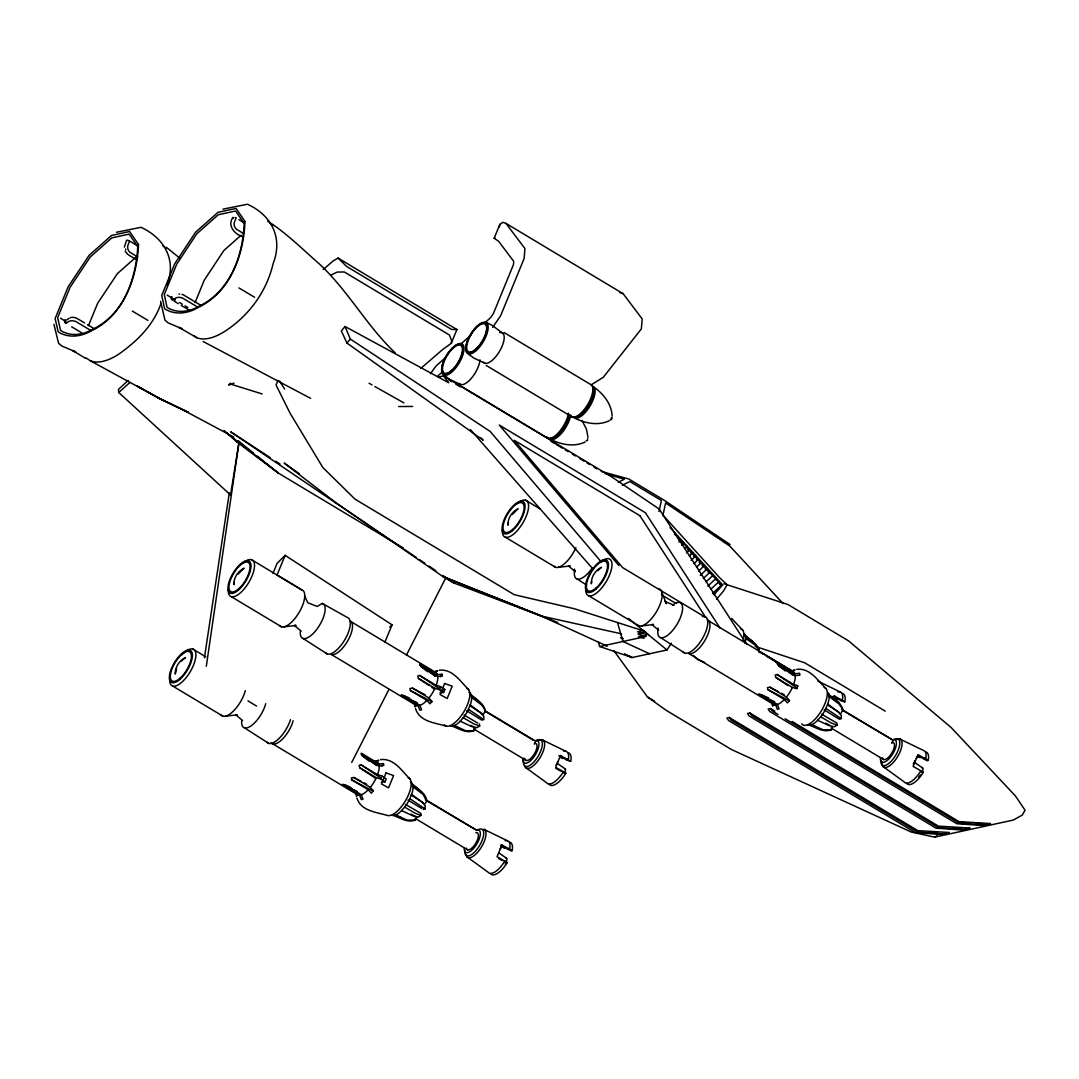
<?xml version="1.0" encoding="UTF-8"?>
<svg xmlns="http://www.w3.org/2000/svg" width="1079" height="1079" viewBox="0 0 1079 1079"><rect width="100%" height="100%" fill="white"/><g stroke="black" fill="none" stroke-linecap="round" stroke-linejoin="round"><path stroke-width="1.5" d="M356.34 794.495L356.69 796.342L355.76 791.878M414.956 705.126L415.307 706.974L414.376 702.51M772.416 704.223L772.766 706.071L771.836 701.606M574.46 569.092L574.379 572.18A20.083 8.092 -59 0 0 591.953 568.377M124.382 247.131L126.499 240.523M206.305 666.269L238.972 442.741M204.43 657.785L229.314 492.847M238.918 442.646L230.555 495.005L118.757 392.513L118.461 389.411L128.077 380.455M234.291 582.255L233.86 584.697C233.671 577.67 237.812 571.277 244.056 568.174L238.257 573.988M508.371 522.789L507.926 525.23C507.737 518.203 511.891 511.81 518.122 508.708L512.323 514.508M509.854 842.213A18.613 7.499 -59 0 1 512.444 848.566L512.066 850.697L501.91 844.938L497.068 856.739L507.224 862.499L505.768 864.859A18.613 7.499 -59 0 1 490.473 873.612M501.303 846.516L504.028 847.703M512.066 850.697L508.357 849.497L508.56 848.323M509.598 849.227L509.989 847.096A18.613 7.499 -59 0 0 505.188 840.716M510.812 850.967L511.014 849.793M610.417 419.151C610.35 421.7 613.587 416.71 611.334 417.667M591.751 581.352L591.319 583.793C591.13 576.766 595.284 570.359 601.516 567.271L597.604 570.643M568.471 752.845A18.613 7.499 -59 0 1 571.061 759.198L570.683 761.315L560.527 755.556L555.685 767.358L565.841 773.117L564.384 775.477A18.613 7.499 -59 0 1 549.103 784.231M559.92 757.134L562.645 758.335M570.683 761.315L566.974 760.115L567.176 758.955M568.228 759.845L568.606 757.714A18.613 7.499 -59 0 0 563.804 751.335M834.283 697.857L834.606 696.09L844.763 701.849L845.14 699.731A18.613 7.499 -59 0 0 842.551 693.379M834 697.668L836.724 698.868M844.763 701.849L841.04 700.649L841.256 699.475M842.294 700.379L842.686 698.248A18.613 7.499 -59 0 0 837.884 691.868M917.379 756.231L920.104 757.431M920.063 757.633L921.007 756.649M925.93 751.942A18.613 7.499 -59 0 1 928.533 758.294L928.142 760.412L926.888 760.695L924.433 759.211L924.649 758.038M928.142 760.412L925.688 758.942L926.065 756.811A18.613 7.499 -59 0 0 923.476 750.458L899.792 738.967M420.729 368.478L443.186 349.097L451.238 343.378L451.696 340.883L449.39 335.003L344.336 271.975L337.053 272.097L331.051 275.132M499.361 226.927L499.833 224.432L502.76 222.314L505.957 223.38L623.203 293.744L642.18 318.952L641.371 328.852L603.296 377.299L591.117 384.879M167.083 284.977C176.754 259.783 164.291 238.108 141.025 227.318L116.492 232.268M658.959 511.554L661.4 500.494L629.758 481.504L622.286 485.28M662.83 515.668L665.622 502.976L729.741 545.961L783.098 603.593M384.974 781.857L380.698 778.998L381.926 776.017L386.201 778.876L384.974 781.857L381.332 782.181M443.604 692.489L439.328 689.629L440.542 686.649L444.818 689.508L443.604 692.489L439.949 692.812M176.605 668.899L175.23 674.078C175.054 667.051 179.195 660.645 185.44 657.543L181.528 660.928M410.33 781.762A14.445 5.813 -59 0 1 412.434 784.055L412.947 786.753A14.445 5.813 -59 0 1 411.585 794.333L409.804 798.689A14.445 5.813 -59 0 1 404.612 807.079L401.577 810.545A14.445 5.813 -59 0 1 395.615 814.861L393.093 815.4A14.445 5.813 -59 0 1 391.96 815.387M468.947 692.394A14.445 5.813 -59 0 1 471.064 694.687L471.577 697.385A14.445 5.813 -59 0 1 470.201 704.951L468.421 709.308A14.445 5.813 -59 0 1 463.242 717.71L460.193 721.177A14.445 5.813 -59 0 1 454.232 725.479L451.71 726.032A14.445 5.813 -59 0 1 450.577 726.019M828.065 692.664A14.445 5.813 -59 0 1 828.524 693.784L829.036 696.481A14.445 5.813 -59 0 1 827.674 704.047L825.88 708.404A14.445 5.813 -59 0 1 820.701 716.807L817.653 720.273A14.445 5.813 -59 0 1 811.691 724.575L809.183 725.128A14.445 5.813 -59 0 1 808.036 725.115M88.451 325.669L97.65 303.253L117.409 273.607L135.994 257.139M195.07 302.565L204.228 280.23L223.866 250.517L241.21 235.141M236.085 217.945L234.332 222.355A5.948 5.085 77.8 0 0 236.517 229.247L242.883 233.131M277.95 380.415L276.049 385.041L290.224 413.486L322.85 467.531L355.045 499.172L514.211 594.677L574.648 608.812L643.907 631.013M272.974 573.367L277.06 563.4L285.126 555.348L392.068 624.835L384.947 641.978M285.126 555.348L277.033 575.08L301.607 589.835M484.35 323.201L490.554 317.712L493.386 313.584L513.469 264.598L513.739 261.374L498.619 241.278L494.155 238.27L499.833 224.432M451.238 343.378L456.903 329.54L338.051 258.056L333.276 260.848L323.187 269.561M534.375 744.213L535.643 741.111L485.537 711.048M891.834 743.31L893.102 740.207L841.566 709.281M393.093 815.4C400.147 817.815 407.592 823.223 415.267 820.08L416.656 816.965M451.71 726.032C458.764 728.446 466.209 733.841 473.883 730.699L475.273 727.583M809.183 725.128C816.223 727.543 823.668 732.938 831.343 729.795L832.273 727.718M160.717 304.211C153.191 325.71 136.197 342.124 117.827 354.789A91.054 36.673 -59 0 1 90.312 360.764L85.646 357.688M423.211 809.493L425.072 808.899L425.247 805.757L421.687 801.805L411.585 794.333M466.654 710.764L481.827 720.111L483.689 719.518L483.864 716.389L480.317 712.437L470.201 704.951M556.09 765.173L557.843 761.518M824.127 709.861L839.287 719.207L841.161 718.614L841.323 715.485L837.776 711.533L827.674 704.047M913.225 764.161L914.871 760.708M351.727 762.435L388.953 689.373M406.432 655.088L445.951 577.548M381.926 766.211L383.315 763.716M440.542 676.83L441.931 674.348M504.77 861.015L503.313 863.389A18.613 7.499 -59 0 1 488.018 872.129L466.775 856.699M505.174 864.063L507.224 862.499M563.386 771.647L561.93 774.007A18.613 7.499 -59 0 1 546.635 782.761L525.392 767.317M906.562 783.327A18.613 7.499 -59 0 0 921.844 774.574L923.3 772.213L920.846 770.743L919.389 773.104A18.613 7.499 -59 0 1 904.108 781.857L882.865 766.414M598.346 642.113L599.735 646.523L632.119 657.543L666.97 649.976L671.421 643.232M492.617 327.423L500.656 315.702L524.124 258.501L524.947 248.602L505.957 223.38M430.413 373.739L436.051 365.983L445.964 357.216M479.454 723.969L479.669 726.046L476.891 727.678L471.617 726.518L460.193 721.177M405.421 804.394L420.837 813.337L421.053 815.414L418.274 817.046L413.001 815.886L401.577 810.545M821.497 714.109L836.913 723.065L837.129 725.142L834.35 726.774L829.09 725.614L817.653 720.273M485.24 710.967L483.298 714.568L469.689 705.612M424.681 803.949L426.812 801.373C426.272 793.078 417.748 789.14 412.434 784.055M840.77 713.664L842.699 710.063M438.33 377.043L443.496 375.924L448.716 382.748L345.051 326.505L341.369 330.902L346.885 343.014L483.136 440.192L480.829 437.791M716.496 599.317L723.685 590.752L727.098 584.751L719.747 577.831L663.76 515.991M713.934 594.826L722.633 584.912L670.072 527.537M346.885 343.014L350.351 339.089L345.051 326.505M230.474 383.153L228.667 385.068L234.062 383.099M389.762 627.142L392.068 624.835M678.934 542.144L681.294 539.932L677.342 537.558M681.834 545.34L684.194 543.128L678.92 539.959M684.733 548.55L687.094 546.338L681.82 543.169M686.46 552.853L689.994 549.535L686.042 547.161M689.36 556.049L692.893 552.731L687.62 549.575M691.073 560.365L695.793 555.941L690.52 552.772M693.972 563.562L698.693 559.138L693.419 555.968M696.872 566.772L701.593 562.348L696.306 559.178M698.585 571.074L704.493 565.544L699.205 562.375M700.311 575.377L707.392 568.741L702.105 565.571M703.211 578.587L710.292 571.951L705.005 568.781M706.111 581.783L713.192 575.147L707.905 571.978M707.824 586.099L716.078 578.344L712.127 575.97M710.724 589.296L718.978 581.554L715.026 579.18M712.437 593.598L721.878 584.751L717.926 582.377M118.757 392.513L129.655 382.667M460.827 344.039L470.727 335.272M437.912 375.883L442.876 371.473M66.642 319.991L69.096 318.318M65.954 323.39L69.002 321.367A5.948 3.588 11.5 0 1 76.083 321.677L91.095 330.646M494.155 238.27L494.883 237.852M456.903 329.54L451.656 329.486L346.602 266.446L338.051 258.056M614.018 650.866L647.427 696.926L666.404 710.481L731.522 749.554L911.283 832.044L934.63 837.142L937.206 835.726M325.602 652.768A20.919 8.43 -59 0 0 344.268 640.656A20.919 8.43 -59 0 0 347.371 617.498L322.27 603.404L317.172 606.452L307.771 602.729L304.507 595.81M618.321 482.273L624.309 479.251L604.874 473.465M435.835 671.313L437.548 670.936L433.569 672.042L419.866 663.814M377.205 760.682L378.931 760.317L374.952 761.41L361.249 753.196M793.294 670.41L795.007 670.032L791.028 671.138A15.956 6.434 -59 0 1 794.791 673.795L799.579 673.269L799.93 675.117L795.142 675.643L778.687 665.77L777.204 663.828L794.791 673.795M609.379 420.689C598.279 425.976 585.546 423.427 574.959 418.193M585.223 441.985C574.136 447.286 561.39 444.723 550.803 439.49M473.883 730.699L465.764 730.753L454.232 725.479M415.267 820.08L407.147 820.121L395.615 814.861M831.343 729.795L823.223 729.836L811.691 724.575M949.142 832.502L944.462 833.973L917.905 832.152L730.942 719.963L729.283 717.495L726.882 718.007L728.527 720.489L915.491 832.678L942.061 834.499L949.142 832.502L917.824 830.628L729.283 717.495M969.778 828.025L965.098 829.495L938.541 827.674L751.577 715.485L749.918 713.017L747.518 713.529L749.163 716.011L936.127 828.2L962.697 830.021L969.778 828.025L938.46 826.15L749.918 713.017M792.148 721.487L959.096 821.672L990.414 823.547L985.734 825.017L959.177 823.196L785.161 718.776M440.542 686.649L436.105 685.3L419.65 675.427L417.708 676.02L418.436 678.408L429.186 685.61M381.926 776.017L377.475 774.668L361.033 764.809L359.078 765.402L359.806 767.789L375.951 778.579M775.895 677.504L792.337 687.377L796.788 688.726L798.001 685.745L793.564 684.396L777.109 674.523L775.167 675.117L775.895 677.504L787.994 685.61M222.921 209.178L247.442 204.228C271.638 215.301 283.143 237.758 273.189 263.478C266.553 291.829 248.696 316.134 224.243 331.698A91.054 36.673 -59 0 1 196.729 337.673L179.087 327.436L182.108 328.825L168.122 322.85L164.966 320.126L160.569 301.27M643.893 630.406L637.568 631.781L643.178 633.467M645.903 632.334L637.986 634.047L644.999 636.165M646.361 634.884L638.444 636.597L644.055 638.296M599.735 646.523L646.173 636.448L644.999 631.984L648.789 635.086M774.884 711.128L770.554 708.539L768.154 709.051L769.813 711.533L956.763 823.722L983.333 825.543L990.414 823.547M560.527 755.556L559.435 755.799L566.974 760.115M834.606 696.09L833.501 696.333L841.04 700.649M562.604 758.537L563.4 758.362L558.976 755.893M836.684 699.071L837.479 698.895L833.055 696.427M564.587 773.4L565.841 773.117M893.102 740.207L843.832 711.128M501.91 844.938L500.818 845.181L508.357 849.497M503.987 847.905L504.783 847.73L501.465 845.882M922.046 772.483L923.3 772.213M934.63 837.142L1013.262 820.08L1022.272 815.117L1025.05 810.181L1015.406 795.924L951.233 727.61L848.62 640.913L788.034 604.55L723.942 583.726M412.448 688.119L409.966 688.55L410.357 690.493L426.812 700.352L429.968 703.791L432.045 701.417L428.889 697.992L412.448 688.119L425.355 694.903M769.907 687.215L767.425 687.647L767.816 689.589L784.271 699.448L787.427 702.888L789.504 700.514L786.348 697.074L769.907 687.215L778.512 691.733M353.818 777.487L351.349 777.932L351.741 779.861L368.182 789.734L371.351 793.159L373.428 790.786L370.272 787.36L353.818 777.487L360.993 781.263M558.126 567.379L570.157 565.949L568.593 565.922M284.047 626.845L296.091 625.415L294.513 625.388M641.506 625.941L653.55 624.512L651.986 624.485M225.43 716.213L237.461 714.784M437.332 674.712L442.107 674.173L442.471 676.02L437.683 676.546L421.228 666.687L419.744 664.731L437.332 674.712A15.956 6.434 -59 0 0 433.569 672.042M378.702 764.08L383.49 763.554L383.841 765.389L379.053 765.928L362.611 756.055L361.114 754.1L378.702 764.08A15.956 6.434 -59 0 0 374.952 761.41M442.39 689.724L444.818 689.508M398.61 406.527L412.717 406.459M587.61 438.721L587.462 440.475L586.207 440.745M672.392 605.184L674.159 605.211L664.61 601.381M796.707 669.331C810.086 667.726 817.828 680.633 826.082 688.739M439.247 670.234C452.627 668.629 460.355 681.537 468.623 689.643M380.631 759.616C394.01 758.011 401.739 770.905 410.007 779.025M958.327 822.292L966.582 822.778M976.468 823.385L983.063 823.776M937.691 826.77L942.641 827.067M952.528 827.66L960.782 828.159M930.246 832.044L936.842 832.435M837.129 725.142L831.343 723.024L820.701 716.807M479.669 726.046L473.883 723.928L463.242 717.71M421.053 815.414L415.267 813.31L404.612 807.079M719.76 584.4L722.633 584.912M760.924 694.566L758.537 694.067L775.653 704.803L777.339 709.308L779.051 708.93L777.379 704.425L760.924 694.566L768.626 697.951M403.465 695.469L401.078 694.97L418.193 705.706L419.879 710.211L421.592 709.834L419.906 705.329L403.465 695.469L409.629 698.18M344.848 784.838L342.448 784.352L359.577 795.088L361.249 799.579L362.976 799.215L361.29 794.71L344.848 784.838L350.999 787.549M621.491 633.832L541.321 616.055L454.07 583.065L442.754 576.469L336.594 503.205L284.168 463.039L299.234 473.681M446.126 726.1C435.093 722.809 419.61 721.743 415.55 708.647M601.205 471.442L628.801 478.995L663.936 500.076L729.984 544.477M620.56 637.837L623.365 638.674M418.436 678.408L434.877 688.281L439.328 689.629M359.806 767.789L376.261 777.649L380.698 778.998M230.151 383.949L262.143 393.943M755.125 646.348L804.691 662.803L885.279 711.169M620.007 292.665L623.203 293.744M547.646 618.388L442.754 576.469L541.321 616.055L606.398 645.781M224.297 430.723L236.503 441.702L238.634 442.498M479.508 591.562L484.201 593.41M490.459 595.891L498.282 598.993M501.411 600.234L557.762 622.543M704.614 662.425L697.587 659.458L693.46 655.492M759.211 694.93L774.601 701.714M401.752 695.834L417.141 702.618M343.122 785.215L356.974 791.325M809.978 724.36L816.79 727.381M453.881 725.87L459.33 728.285M395.265 815.252L400.714 817.653M624.552 654.09L632.119 657.543L624.768 654.184M604.159 644.77L607.099 646.119M484.97 363.245L474.342 358.336L469.149 354.775M460.814 384.556L450.186 379.633L445.007 376.085M649.545 653.766L622.947 641.492L617.512 622.556M817.895 681.119L840.082 691.895M542.332 739.87L566.016 751.362M507.386 840.743L483.716 829.252A16.266 6.555 -59 0 1 480.142 849.038A16.266 6.555 -59 0 1 466.007 854.797M825.664 723.146L829.697 725.25M470.889 725.452L473.573 726.855M410.924 814.119L414.956 816.223M486.737 322.594L492.294 325.48M781.385 693.244L784.258 694.741M767.816 689.589L789.356 700.891M410.357 690.493L431.883 701.795M363.866 782.761L366.739 784.271M351.741 779.861L373.267 791.163M233.752 437.022L183.875 410.384L157.682 397.571L137.411 386.188L162.322 400.012L188.42 412.367L157.682 397.571L162.322 400.012L90.312 360.764M203.149 341.517L310.604 398.34M925.688 758.942L917.986 754.653L913.144 766.454L920.846 770.743M917.541 755.61L920.859 757.458M369.099 383.274L371.999 384.906M374.899 386.552L403.897 402.899M477.876 723.146L464.037 715.013M918.148 755.61L924.433 759.211M555.847 768.315L560.878 771.202M498.485 858.412L502.261 860.57M254.577 297.264L238.918 287.918M147.944 320.396L132.299 311.049M408.037 800.146L421.727 808.495M504.163 332.602L590.173 384.218A18.788 7.566 -59 0 1 587.381 405.03A18.788 7.566 -59 0 1 570.602 415.914M267.632 221.128C286.434 233.024 302.322 249.06 319.02 263.654C347.951 290.332 366.604 325.804 395.17 352.846M486.211 365.444L572.221 417.06M238.945 219.657L243.22 222.234M243.517 236.948C235.141 234.952 226.765 225.781 232.956 217.418A2.185 0.701 22.3 0 0 233.482 218.16M462.055 386.754L548.065 438.371M443.496 375.924L611.415 476.689L659.202 509.059L746.547 644.028M448.675 379.916L451.548 381.642M455.877 384.232L460.193 386.821M550.87 441.23L553.743 442.956M558.059 445.56L562.388 448.149M565.261 449.876L568.147 451.602M572.463 454.192L575.336 455.918M579.652 458.508L583.968 461.097M586.855 462.824L589.727 464.55M594.043 467.153L596.93 468.879M674.442 534.348L678.394 536.735M138.193 246.187L129.628 241.049L127.875 245.459A5.948 5.085 77.8 0 0 130.06 252.351L137.829 257.072M128.563 254.941L137.06 260.039M201.26 305.546L183.39 294.877A5.948 3.75 10 0 0 181.973 294.351M525.581 500.224L539.945 508.829M197.821 307.178L182.81 298.209A5.948 3.75 10 0 0 175.688 298.06L172.613 300.232A2.185 1.443 53.9 0 1 172.181 299.908M167.151 295.093L175.445 300.07M179.586 302.552L182.351 304.211M185.116 305.87L187.867 307.528M792.525 671.151L707.244 619.98A19.247 7.755 -59 0 1 705.653 639.119A19.247 7.755 -59 0 1 688.861 653.604L774.156 704.789M759.616 651.581L792.539 671.34M759.023 651.703L763.312 654.279M766.171 656.005L777.622 662.87M780.495 664.597L784.784 667.173M787.643 668.886L790.516 670.612M174.056 301.095L178.345 303.671M181.218 305.384L189.81 310.55M774.587 661.265L777.325 662.911M780.063 664.556L782.801 666.202M785.552 667.847L788.29 669.493M661.387 594.718L675.818 603.377M831.046 727.974L883.714 759.589M505.377 537.207L555.618 567.352M588.77 595.77L638.997 625.901M777.972 714.46L772.213 711.007L770.554 708.539M84.661 322.958L76.771 318.278A5.948 3.588 11.5 0 0 76.083 317.981M87.507 324.671L94.642 328.947M60.532 318.224L66.048 321.542M71.686 326.829L81.721 332.845M403.667 548.28L278.22 473.007L236.503 441.702M647.427 696.926L654.629 701.242M251.515 559.691L301.742 589.835A21.162 8.524 -59 0 1 298.613 613.263A21.162 8.524 -59 0 1 279.717 625.523M435.066 672.055L349.785 620.884A19.247 7.755 -59 0 1 348.193 640.022A19.247 7.755 -59 0 1 331.401 654.508L416.696 705.693M486.373 712.032L533.619 740.383M473.587 728.891L526.255 760.493M231.311 596.674L281.538 626.818M192.898 649.059L205.806 656.814M425.49 799.566L477.026 830.479L426.326 800.551M414.956 818.26L467.639 849.861M272.785 743.89L358.066 795.061M172.68 686.042L222.921 716.186M85.524 358.349L72.671 350.527L75.692 351.916L61.705 345.941L58.549 343.216L53.95 324.401M247.995 700.878L256.573 706.125M828.578 705.599L839.314 712.531M411.072 794.994L423.238 802.816M577.184 579.032L586.625 585.088M660.564 637.595L684.855 653.146M303.105 638.498L327.396 654.049M244.488 727.88L268.779 743.418M270.128 457.577L230.731 431.829L402.427 548.092M275.765 461.246L279.987 464.01M194.395 336.135L196.729 337.673M350.351 339.089L490.149 431.425L601.151 561.781M777.109 674.523L797.287 688.024M419.65 675.427L439.827 688.928M431.883 687.404L434.567 689.211M361.033 764.809L381.211 778.296M712.828 534.172L716.969 536.964M723.874 541.604L726.639 543.452M405.218 549.98L416.386 557.546M419.178 559.435L424.762 563.225M428.943 566.057L435.929 570.778M442.903 575.512L454.07 583.065L448.594 579.194M914.938 762.637L922.585 767.938M557.479 763.541L565.126 768.841M498.862 852.909L506.51 858.21M127.713 254.347L125.164 251.11M493.912 326.627L503.219 333.667M270.155 223.313L272.704 225.282M166.355 247.293L180.206 258.488M162.47 245.419L166.274 248.372M224.122 431.007L278.22 473.007L257.503 456.282M419.718 664.192L435.282 676.29M362.396 754.572L375.357 764.66M778.337 663.936L792.876 675.279M778.687 665.77L785.296 670.936M420.877 664.839L435.417 676.182M421.228 666.687L427.837 671.839M362.261 754.208L376.787 765.564M362.611 756.055L369.22 761.221M828.524 694.323L838.734 702.092L842.227 707.581L842.888 711.088M743.971 634.843L752.144 641.25M469.891 694.31L478.078 700.73M411.274 783.691L419.461 790.098M546.783 436.82L557.169 445.074M825.88 708.404L841.161 718.614M468.421 709.308L483.689 719.518M409.804 798.689L425.072 808.899M238.068 440.61L253.619 453.153M628.491 618.415L666.97 649.976M594.057 387.24C603.647 393.97 611.55 404.099 612.171 416.17M651.959 624.62L658.689 630.271M568.579 566.057L575.296 571.708L574.594 569.982M294.5 625.523L301.23 631.175M235.883 714.905L242.6 720.543M731.724 618.496L742.703 630.176M470.404 429.658L593.342 569.375M828.524 693.784L829.333 694.714M829.036 696.481L839.111 704.088L842.497 708.984M744.672 634.101A14.445 5.813 -59 0 1 745.13 635.221C750.418 640.373 758.982 644.136 759.508 652.525L759.306 651.5M745.13 635.221L746.452 638.849L755.732 645.525L759.103 650.421M471.064 694.687C476.352 699.839 484.903 703.602 485.429 711.992M471.577 697.385L481.652 704.992L485.037 709.888M412.947 786.753L423.035 794.373L426.812 801.373M618.806 565.423L499.321 425.086L645.417 512.741L720.152 628.261M581.986 420.459L586.41 429.051L588.015 437.481M279.488 380.941L284.654 389.06M665.743 602.176L666.377 603.727L662.034 592.681M356.92 798.028C360.993 811.111 376.477 812.177 387.509 815.481A21.62 8.713 -59 0 0 406.365 799.202A21.62 8.713 -59 0 0 408.145 777.703M126.594 240.361A2.185 0.701 22.3 0 1 129.143 240.792M125.771 249.735A5.948 5.085 77.8 0 1 125.582 248.979M65.522 323.066A2.185 1.497 55.6 0 1 65.145 322.648M64.848 322.162A2.185 1.497 55.6 0 1 65.333 319.762M70.27 317.725A5.948 3.588 11.5 0 1 75.355 317.739M592.479 386.12A18.356 7.391 -59 0 1 589.768 406.446A18.356 7.391 -59 0 1 573.381 417.074M499.631 332.561A17.534 7.067 -59 0 1 500.265 350.041A17.534 7.067 -59 0 1 483.459 362.18M592.722 387.442A17.48 7.04 -59 0 1 588.635 405.731A17.48 7.04 -59 0 1 574.527 416.926M570.751 414.849A18.356 7.391 -59 0 1 560.972 433.933A18.356 7.391 -59 0 1 549.224 438.371M480.007 359.887A17.534 7.067 -59 0 1 470.997 378.716A17.534 7.067 -59 0 1 459.303 383.477M450.968 349.636A18.046 7.27 -59 0 1 463.43 352.981A18.046 7.27 -59 0 1 444.642 375.29A18.046 7.27 -59 0 1 450.01 350.769M568.498 413.122A18.788 7.566 -59 0 1 558.477 432.679A18.788 7.566 -59 0 1 546.446 437.224M569.375 414.754A17.48 7.04 -59 0 1 561.458 431.317A17.48 7.04 -59 0 1 550.371 438.222M745.643 637.918A14.445 5.813 -59 0 1 745.009 643.34M740.841 628.855A21.62 8.713 -59 0 1 743.08 640.562M575.889 547.741A21.162 8.524 -59 0 1 553.797 566.057M517.853 502.908A21.162 8.524 -59 0 1 528.44 508.33A21.162 8.524 -59 0 1 513.874 533.916A21.162 8.524 -59 0 1 502.423 529.978M895.543 739.897A16.266 6.555 -59 0 1 901.747 746.641A16.266 6.555 -59 0 1 890.202 765.348A16.266 6.555 -59 0 1 881.988 761.855M893.061 739.668A12.961 5.22 -59 0 1 891.74 755.448A12.961 5.22 -59 0 1 880.41 757.917M893.641 739.668A15.295 6.164 -59 0 1 899.468 746.021A15.295 6.164 -59 0 1 888.624 763.595A15.295 6.164 -59 0 1 880.896 760.317M922.221 767.924A3.089 1.241 -59 0 1 922.977 769.287A3.089 1.241 -59 0 1 921.426 772.308M920.441 774.911A16.293 6.568 -59 0 1 918.728 777.028M916.233 758.416A16.293 6.568 -59 0 1 918 756.743M891.928 742.419A9.819 3.952 -59 0 1 891.632 753.304A9.819 3.952 -59 0 1 882.406 757.849M792.337 687.377A15.956 6.434 -59 0 1 786.348 697.074M824.235 687.417A21.62 8.713 -59 0 1 821.025 711.358A21.62 8.713 -59 0 1 801.724 723.874M775.653 704.803A15.956 6.434 -59 0 1 772.497 703.616M784.271 699.448A15.956 6.434 -59 0 1 777.379 704.425M795.142 675.643A15.956 6.434 -59 0 1 793.564 684.396M674.496 603.647A20.083 8.092 -59 0 1 681.941 612.899A20.083 8.092 -59 0 1 666.498 636.044A20.083 8.092 -59 0 1 658.163 628.126M659.202 588.932A21.162 8.524 -59 0 1 656.072 612.359A21.162 8.524 -59 0 1 637.176 624.62M702.362 616.554A20.919 8.43 -59 0 1 703.103 637.392A20.919 8.43 -59 0 1 683.061 651.864M601.232 561.471A21.162 8.524 -59 0 1 611.699 567.81A21.162 8.524 -59 0 1 595.756 593.625A21.162 8.524 -59 0 1 586.234 585.789M235.087 217.472A2.185 0.701 22.3 0 1 235.6 217.688M171.804 299.49A2.185 1.443 53.9 0 1 171.912 296.658M178.925 294.027A5.948 3.75 10 0 1 179.68 294.014M538.084 740.801A16.266 6.555 -59 0 1 540.997 756.055A16.266 6.555 -59 0 1 524.623 765.429M535.589 740.572A12.961 5.22 -59 0 1 534.28 756.352A12.961 5.22 -59 0 1 522.951 758.82M536.182 740.572A15.295 6.164 -59 0 1 541.752 747.99A15.295 6.164 -59 0 1 529.573 765.577A15.295 6.164 -59 0 1 523.989 758.159M564.762 768.828A3.089 1.241 -59 0 1 565.517 770.19A3.089 1.241 -59 0 1 563.966 773.211M534.469 743.323A9.819 3.952 -59 0 1 534.172 754.208A9.819 3.952 -59 0 1 524.947 758.753M434.877 688.281A15.956 6.434 -59 0 1 428.889 697.992M466.775 688.321A21.62 8.713 -59 0 1 463.565 712.261A21.62 8.713 -59 0 1 444.265 724.791M426.812 700.352A15.956 6.434 -59 0 1 419.906 705.329M437.683 676.546A15.956 6.434 -59 0 1 436.105 685.3M418.193 705.706A15.956 6.434 -59 0 1 414.43 703.036M322.284 603.404A20.083 8.092 -59 0 1 316.363 629.907A20.083 8.092 -59 0 1 300.313 631.647M242.64 563.292A21.162 8.524 -59 0 1 254.469 566.907A21.162 8.524 -59 0 1 240.172 593.059A21.162 8.524 -59 0 1 228.357 589.444M476.972 829.953A12.961 5.22 -59 0 1 475.664 845.734A12.961 5.22 -59 0 1 464.321 848.188M477.552 829.953A15.295 6.164 -59 0 1 483.392 836.292A15.295 6.164 -59 0 1 472.548 853.88A15.295 6.164 -59 0 1 464.82 850.603M505.7 858.385A3.089 1.241 -59 0 1 506.941 859.262A3.089 1.241 -59 0 1 505.35 862.593M500.157 848.701A16.293 6.568 -59 0 1 501.91 847.015M475.839 832.705A9.819 3.952 -59 0 1 475.556 843.589A9.819 3.952 -59 0 1 466.33 848.121M376.261 777.649A15.956 6.434 -59 0 1 370.272 787.36M293.151 720.678A19.247 7.755 -59 0 1 282.415 739.142A19.247 7.755 -59 0 1 271.126 742.716M368.182 789.734A15.956 6.434 -59 0 1 361.29 794.71M379.053 765.928A15.956 6.434 -59 0 1 377.475 774.668M359.577 795.088A15.956 6.434 -59 0 1 355.814 792.418M265.744 703.656A20.083 8.092 -59 0 1 251.299 725.722A20.083 8.092 -59 0 1 241.683 721.028M245.311 690.668A21.162 8.524 -59 0 1 233.496 710.98A21.162 8.524 -59 0 1 221.101 714.891M290.48 719.706A20.919 8.43 -59 0 1 278.679 738.832A20.919 8.43 -59 0 1 266.985 742.15M187.355 650.259A21.162 8.524 -59 0 1 195.434 659.04A21.162 8.524 -59 0 1 180.422 683.358A21.162 8.524 -59 0 1 169.74 678.826M181.731 654.859A21.162 8.524 -59 0 1 184.023 652.674M244.178 223.528C242.923 255.75 230.151 291.384 199.291 306.099C189.418 311.966 177.145 313.719 167.056 307.353L164.278 294.527L176.74 264.139L196.769 233.806L218.268 214.761L235.627 210.998L244.178 223.528M244.987 221.465C243.679 255.035 230.38 292.153 198.239 307.475C187.948 313.598 175.162 315.432 164.642 308.796L161.756 295.43L174.731 263.775L195.596 232.187L217.998 212.347L236.072 208.422L244.987 221.465M137.734 246.619C136.116 278.733 123.707 314.488 92.834 329.189C82.962 335.07 70.701 336.823 60.599 330.457L57.646 317.658L70.162 287.149L90.312 256.91L111.811 237.866L129.17 234.103L137.734 246.619M138.544 244.569C136.858 278.018 123.937 315.257 91.782 330.579C81.505 336.688 68.719 338.523 58.199 331.887L55.123 318.561L68.152 286.785L89.152 255.278L111.555 235.438L129.628 231.513L138.544 244.569M386.053 772.888L381.507 783.961L388.561 787.872L393.592 775.585L386.053 772.888M444.669 683.506L440.124 694.579L447.178 698.491L452.222 686.204L444.669 683.506M639.901 515.708L514.251 440.313L622.61 567.594L705.747 617.471L639.901 515.708M475.933 350.796A18.046 7.27 -59 0 0 487.155 323.444A18.046 7.27 -59 0 0 467.868 340.087A18.046 7.27 -59 0 0 475.933 350.796M475.731 349.245A16.104 6.487 -59 0 0 485.739 324.833A16.104 6.487 -59 0 0 468.529 339.683A16.104 6.487 -59 0 0 475.731 349.245M475.434 349.69A16.954 6.825 -59 0 0 485.982 323.997A16.954 6.825 -59 0 0 467.868 339.629A16.954 6.825 -59 0 0 475.434 349.69M451.575 370.542A16.104 6.487 -59 0 0 461.583 346.13A16.104 6.487 -59 0 0 444.373 360.979A16.104 6.487 -59 0 0 451.575 370.542M451.278 371.001A16.954 6.825 -59 0 0 461.825 345.293A16.954 6.825 -59 0 0 443.712 360.939A16.954 6.825 -59 0 0 451.278 371.001M512.565 529.533A17.035 6.865 -59 0 0 523.153 503.704A17.035 6.865 -59 0 0 504.959 519.431A17.035 6.865 -59 0 0 512.565 529.533M512.471 530.625A18.586 7.486 -59 0 0 524.03 502.45A18.586 7.486 -59 0 0 504.176 519.592A18.586 7.486 -59 0 0 512.471 530.625M595.959 588.095A17.035 6.865 -59 0 0 606.546 562.267A17.035 6.865 -59 0 0 588.338 577.993A17.035 6.865 -59 0 0 595.959 588.095M595.864 589.188A18.586 7.486 -59 0 0 607.423 561.013A18.586 7.486 -59 0 0 587.556 578.155A18.586 7.486 -59 0 0 595.864 589.188M238.486 588.999A17.035 6.865 -59 0 0 249.087 563.171A17.035 6.865 -59 0 0 230.879 578.897A17.035 6.865 -59 0 0 238.486 588.999M238.405 590.092A18.586 7.486 -59 0 0 249.964 561.916A18.586 7.486 -59 0 0 230.097 579.059A18.586 7.486 -59 0 0 238.405 590.092M179.869 678.381A17.035 6.865 -59 0 0 190.47 652.552A17.035 6.865 -59 0 0 172.262 668.265A17.035 6.865 -59 0 0 179.869 678.381M179.775 679.473A18.586 7.486 -59 0 0 191.334 651.298A18.586 7.486 -59 0 0 171.48 668.44A18.586 7.486 -59 0 0 179.775 679.473"/></g></svg>
